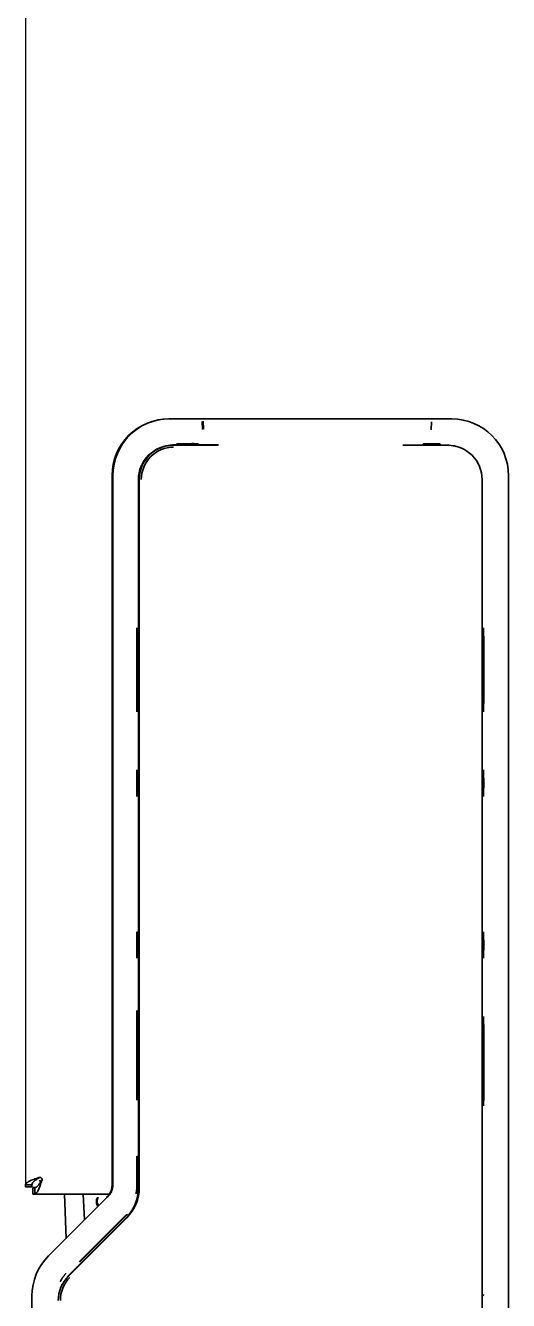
# Model space of a CAD drawing. Header units: inches. Extents: x 786 to 5755, y -850 to 3635.
# Drawn here: x 3395.1 to 3454.8, y -56.6 to 101 of the extents above; entities that cross this region are included whole.
import ezdxf

# ---------------------------------------------------------------- set-up
doc = ezdxf.new("R2010")
doc.units = ezdxf.units.IN
doc.layers.add('1', color=7, linetype='Continuous', true_color=0xffffff)

msp = doc.modelspace()

# ---------------------------------------------------------------- linework, layer by layer
at = {"color": 7}
msp.add_line((3395.09, 957.27), (3395.09, -42.49), dxfattribs=at)
at = {"layer": '1', "color": 7, "linetype": 'Continuous', "lineweight": 35}
for p, q in [((3412.79, 52.39), (3413.4, 52.39)), ((3412.89, 52.41), (3413.5, 52.41)), ((3415.27, 52.39), (3416.91, 52.39)), ((3415.38, 52.41), (3417.01, 52.41)), ((3416.97, 51.1), (3416.92, 52.1)), ((3417.07, 51.13), (3417.03, 52.13)), ((3418.79, 52.39), (3441.78, 52.39)), ((3443.66, 52.39), (3445.3, 52.39)), ((3445.23, 51.03), (3445.28, 52.02)), ((3447.17, 52.39), (3447.79, 52.39)), ((3412.37, 49.04), (3412.27, 49.01)), ((3412.48, 49.06), (3412.37, 49.04)), ((3417.95, 49.16), (3413.4, 49.16)), ((3418.06, 49.19), (3413.51, 49.19)), ((3414.91, 49.32), (3415.55, 49.32)), ((3415.02, 49.34), (3415.65, 49.34)), ((3416.3, 49.3), (3416.44, 49.16)), ((3416.4, 49.33), (3416.54, 49.19)), ((3447.17, 49.16), (3442.62, 49.16)), ((3444.13, 49.16), (3444.27, 49.3)), ((3445.02, 49.32), (3445.55, 49.32)), ((3446.3, 49.3), (3446.44, 49.16)), ((3448.3, 49.01), (3448.2, 49.04)), ((3405.79, -31.64), (3405.79, 45.39)), ((3405.89, -31.62), (3405.89, 45.41)), ((3409.04, 44.89), (3409.04, -42.64)), ((3409.15, 44.91), (3409.15, -42.61)), ((3451.53, -135.11), (3451.53, 44.89)), ((3454.79, 45.39), (3454.79, -31.64)), ((3408.85, 17.35), (3408.85, 25.42)), ((3408.96, 17.38), (3408.96, 25.44)), ((3451.72, 25.42), (3451.72, 17.35)), ((3408.85, 6.89), (3408.85, 7.88)), ((3451.72, 7.88), (3451.72, 6.89)), ((3408.85, -13.11), (3408.85, -12.12)), ((3408.96, -13.09), (3408.96, -12.09)), ((3451.72, -12.12), (3451.72, -13.11)), ((3451.72, -22.58), (3451.72, -27.03)), ((3408.85, -30.65), (3408.85, -26.2)), ((3408.96, -30.62), (3408.96, -26.17)), ((3405.79, -40.25), (3405.79, -35.18)), ((3405.89, -40.22), (3405.89, -35.15)), ((3454.79, -35.18), (3454.79, -40.25)), ((3408.85, -42.09), (3408.85, -39.86)), ((3408.96, -42.07), (3408.96, -39.83)), ((3395.09, -42.49), (3395.09, -42.25)), ((3395.89, -42.49), (3395.09, -42.49)), ((3395.89, -42.49), (3395.89, -42.25)), ((3396.23, -42.59), (3395.99, -42.59)), ((3395.99, -42.59), (3395.99, -43.39)), ((3396.23, -43.39), (3395.99, -43.39)), ((3405.51, -43.39), (3395.99, -43.39)), ((3397.94, -51.04), (3405.22, -43.76)), ((3400.11, -48.87), (3399.92, -43.39)), ((3402.23, -43.39), (3402.4, -46.58)), ((3409.03, -42.98), (3408.89, -43.12)), ((3409.14, -42.95), (3409, -43.09)), ((3409.15, -42.61), (3409.15, -42.61)), ((3454.79, -43.79), (3454.79, -135.61)), ((3407.5, -46.36), (3400.29, -53.57)), ((3407.61, -46.33), (3400.39, -53.55)), ((3401.72, -51.79), (3407.57, -45.93)), ((3401.82, -51.76), (3407.68, -45.9)), ((3395.89, -135.59), (3395.89, -55.99))]:
    msp.add_line(p, q, dxfattribs=at)
for centre, radius, start, end in [((3412.79, 45.39), 7, 90, 180), ((3412.89, 45.41), 7, 90, 180), ((3447.79, 45.39), 7, 0, 90), ((3398.39, -40.79), 1.8, 210.1359, 217.7142), ((3396.89, -41.59), 0.25, 0, 90), ((3403.79, -42.64), 5.26, 315, 0), ((3403.89, -42.61), 5.26, 315, 0), ((3402.89, -55.99), 7, 135, 180)]:
    msp.add_arc(centre, radius, start, end, dxfattribs=at)
for centre, major_axis, ratio, start_param, end_param in [((3413.3, 44.89), (4.13, 1.03), 0.999429, 1.325755, 2.896856), ((3413.4, 44.91), (4.13, 1.03), 0.999429, 1.325755, 2.896856), ((3413.4, 44.91), (-3.88, -0.97), 0.999353, 4.467348, 6.038448), ((3413.4, 44.91), (4.12, 1.03), 0.999581, 1.325755, 1.570798), ((3413.51, 44.94), (4.12, 1.03), 0.999581, 1.325755, 1.570798), ((3415.55, 49.3), (0.75, 0), 0.017455, 0.017453, 1.570796), ((3415.65, 49.33), (0.75, 0), 0.017455, 0.017453, 1.570796), ((3445.02, 49.3), (0.75, 0), 0.017455, 1.570796, 3.124139), ((3445.55, 49.3), (0.75, 0), 0.017455, 0.017453, 1.570796), ((3447.17, 44.91), (-4.12, 1.03), 0.999581, 4.712388, 4.95743), ((3447.27, 44.89), (-4.13, 1.03), 0.999429, 3.386329, 4.95743), ((3409.27, -20.73), (0.37, -0.151), 0.998935, 3.529487, 4.49285), ((3409.38, -20.7), (0.37, -0.151), 0.998935, 3.529487, 4.49285), ((3451.3, -32.5), (-0.37, 0.151), 0.998935, 3.529487, 4.49285), ((3408.87, -42.08), (0, 1.06), 0.012341, 1.58314, 1.794348), ((3408.97, -42.05), (0, 1.06), 0.012341, 1.58314, 1.794348), ((3403.4, -56.55), (-3.93, 1.63), 0.99937, 5.890739, 6.675632), ((3403.4, -56.55), (-3.7, 1.53), 0.999286, 5.890739, 6.675632)]:
    msp.add_ellipse(centre, major_axis=major_axis, ratio=ratio, start_param=start_param, end_param=end_param, dxfattribs=at)
for points, knots in [([(3413.4, 52.39), (3413.8, 52.39), (3414.21, 52.39), (3414.88, 52.39), (3415.13, 52.39), (3415.27, 52.39)], [0, 0, 0, 0, 0.5, 0.5, 1, 1, 1, 1]), ([(3413.5, 52.41), (3413.91, 52.41), (3414.31, 52.41), (3414.98, 52.41), (3415.24, 52.41), (3415.38, 52.41)], [0, 0, 0, 0, 0.5, 0.5, 1, 1, 1, 1]), ([(3416.91, 52.39), (3417.05, 52.39), (3417.3, 52.39), (3417.98, 52.39), (3418.38, 52.39), (3418.79, 52.39)], [0, 0, 0, 0, 0.5, 0.5, 1, 1, 1, 1]), ([(3417.01, 52.41), (3417.15, 52.41), (3417.41, 52.41), (3418.08, 52.41), (3418.48, 52.41), (3418.89, 52.41)], [0, 0, 0, 0, 0.5, 0.5, 1, 1, 1, 1]), ([(3441.78, 52.39), (3442.19, 52.39), (3442.59, 52.39), (3443.27, 52.39), (3443.52, 52.39), (3443.66, 52.39)], [0, 0, 0, 0, 0.5, 0.5, 1, 1, 1, 1]), ([(3413.77, 49.3), (3413.78, 49.3), (3413.79, 49.3), (3413.81, 49.3), (3413.84, 49.3), (3413.87, 49.3), (3413.92, 49.31), (3413.96, 49.31), (3414.04, 49.31), (3414.08, 49.31), (3414.15, 49.31), (3414.17, 49.31), (3414.22, 49.31), (3414.24, 49.31), (3414.31, 49.31), (3414.36, 49.31), (3414.43, 49.31), (3414.47, 49.31), (3414.51, 49.31), (3414.54, 49.31), (3414.55, 49.31), (3414.62, 49.31), (3414.68, 49.31), (3414.79, 49.32), (3414.85, 49.32), (3414.91, 49.32)], [0, 0, 0, 0, 0.03125, 0.03125, 0.0625, 0.125, 0.125, 0.25, 0.25, 0.375, 0.375, 0.4375, 0.4375, 0.5, 0.5, 0.625, 0.625, 0.6875, 0.71875, 0.71875, 0.75, 0.75, 0.875, 0.875, 1, 1, 1, 1]), ([(3413.88, 49.33), (3413.89, 49.33), (3413.9, 49.33), (3413.91, 49.33), (3413.94, 49.33), (3413.97, 49.33), (3414.03, 49.33), (3414.07, 49.33), (3414.15, 49.33), (3414.19, 49.33), (3414.25, 49.34), (3414.27, 49.34), (3414.32, 49.34), (3414.34, 49.34), (3414.41, 49.34), (3414.46, 49.34), (3414.54, 49.34), (3414.58, 49.34), (3414.62, 49.34), (3414.65, 49.34), (3414.66, 49.34), (3414.73, 49.34), (3414.78, 49.34), (3414.9, 49.34), (3414.96, 49.34), (3415.02, 49.34)], [0, 0, 0, 0, 0.03125, 0.03125, 0.0625, 0.125, 0.125, 0.25, 0.25, 0.375, 0.375, 0.4375, 0.4375, 0.5, 0.5, 0.625, 0.625, 0.6875, 0.71875, 0.71875, 0.75, 0.75, 0.875, 0.875, 1, 1, 1, 1]), ([(3418.83, 49.17), (3418.83, 49.17), (3418.81, 49.17), (3418.79, 49.17), (3418.78, 49.17), (3418.75, 49.17), (3418.74, 49.17), (3418.7, 49.17), (3418.67, 49.17), (3418.6, 49.17), (3418.56, 49.17), (3418.5, 49.17), (3418.47, 49.17), (3418.43, 49.17), (3418.41, 49.17), (3418.34, 49.17), (3418.29, 49.17), (3418.2, 49.17), (3418.13, 49.16), (3418.04, 49.16), (3418, 49.16), (3417.98, 49.16), (3417.96, 49.16), (3417.95, 49.16)], [0, 0, 0, 0, 0.125, 0.125, 0.1875, 0.1875, 0.25, 0.25, 0.375, 0.375, 0.5, 0.5, 0.5625, 0.5625, 0.625, 0.625, 0.75, 0.75, 0.875, 0.9375, 0.96875, 0.96875, 1, 1, 1, 1]), ([(3418.94, 49.2), (3418.93, 49.2), (3418.92, 49.2), (3418.89, 49.2), (3418.88, 49.2), (3418.86, 49.2), (3418.85, 49.2), (3418.8, 49.2), (3418.77, 49.2), (3418.7, 49.2), (3418.66, 49.19), (3418.6, 49.19), (3418.58, 49.19), (3418.54, 49.19), (3418.51, 49.19), (3418.45, 49.19), (3418.4, 49.19), (3418.3, 49.19), (3418.23, 49.19), (3418.14, 49.19), (3418.11, 49.19), (3418.08, 49.19), (3418.07, 49.19), (3418.06, 49.19)], [0, 0, 0, 0, 0.125, 0.125, 0.1875, 0.1875, 0.25, 0.25, 0.375, 0.375, 0.5, 0.5, 0.5625, 0.5625, 0.625, 0.625, 0.75, 0.75, 0.875, 0.9375, 0.96875, 0.96875, 1, 1, 1, 1]), ([(3442.62, 49.16), (3442.61, 49.16), (3442.59, 49.16), (3442.57, 49.16), (3442.53, 49.16), (3442.44, 49.16), (3442.37, 49.17), (3442.28, 49.17), (3442.23, 49.17), (3442.16, 49.17), (3442.14, 49.17), (3442.1, 49.17), (3442.07, 49.17), (3442.01, 49.17), (3441.97, 49.17), (3441.9, 49.17), (3441.87, 49.17), (3441.83, 49.17), (3441.82, 49.17), (3441.79, 49.17), (3441.78, 49.17), (3441.76, 49.17), (3441.74, 49.17), (3441.74, 49.17)], [0, 0, 0, 0, 0.03125, 0.03125, 0.0625, 0.125, 0.25, 0.25, 0.375, 0.375, 0.4375, 0.4375, 0.5, 0.5, 0.625, 0.625, 0.75, 0.75, 0.8125, 0.8125, 0.875, 0.875, 1, 1, 1, 1]), ([(3408.85, 25.42), (3408.85, 25.47), (3408.85, 25.53), (3408.86, 25.65), (3408.86, 25.7), (3408.86, 25.77), (3408.86, 25.79), (3408.86, 25.81), (3408.86, 25.85), (3408.86, 25.89), (3408.86, 25.97), (3408.86, 26.02), (3408.86, 26.09), (3408.86, 26.11), (3408.86, 26.16), (3408.86, 26.18), (3408.86, 26.24), (3408.86, 26.29), (3408.86, 26.37), (3408.86, 26.41), (3408.87, 26.46), (3408.87, 26.49), (3408.87, 26.52), (3408.87, 26.54), (3408.87, 26.55), (3408.87, 26.56)], [0, 0, 0, 0, 0.125, 0.125, 0.25, 0.25, 0.28125, 0.28125, 0.3125, 0.375, 0.375, 0.5, 0.5, 0.5625, 0.5625, 0.625, 0.625, 0.75, 0.75, 0.875, 0.875, 0.9375, 0.96875, 0.96875, 1, 1, 1, 1]), ([(3408.96, 25.44), (3408.96, 25.5), (3408.96, 25.56), (3408.96, 25.67), (3408.96, 25.73), (3408.96, 25.8), (3408.96, 25.81), (3408.96, 25.84), (3408.96, 25.88), (3408.96, 25.92), (3408.96, 26), (3408.96, 26.04), (3408.96, 26.12), (3408.96, 26.14), (3408.96, 26.18), (3408.97, 26.21), (3408.97, 26.27), (3408.97, 26.31), (3408.97, 26.39), (3408.97, 26.43), (3408.97, 26.49), (3408.97, 26.52), (3408.97, 26.54), (3408.97, 26.56), (3408.97, 26.57), (3408.97, 26.58)], [0, 0, 0, 0, 0.125, 0.125, 0.25, 0.25, 0.28125, 0.28125, 0.3125, 0.375, 0.375, 0.5, 0.5, 0.5625, 0.5625, 0.625, 0.625, 0.75, 0.75, 0.875, 0.875, 0.9375, 0.96875, 0.96875, 1, 1, 1, 1]), ([(3451.7, 26.56), (3451.7, 26.55), (3451.7, 26.54), (3451.7, 26.52), (3451.7, 26.49), (3451.7, 26.46), (3451.71, 26.41), (3451.71, 26.37), (3451.71, 26.29), (3451.71, 26.24), (3451.71, 26.18), (3451.71, 26.16), (3451.71, 26.11), (3451.71, 26.09), (3451.71, 26.02), (3451.71, 25.97), (3451.71, 25.89), (3451.71, 25.85), (3451.71, 25.81), (3451.71, 25.79), (3451.71, 25.77), (3451.71, 25.7), (3451.71, 25.65), (3451.72, 25.53), (3451.72, 25.47), (3451.72, 25.42)], [0, 0, 0, 0, 0.03125, 0.03125, 0.0625, 0.125, 0.125, 0.25, 0.25, 0.375, 0.375, 0.4375, 0.4375, 0.5, 0.5, 0.625, 0.625, 0.6875, 0.71875, 0.71875, 0.75, 0.75, 0.875, 0.875, 1, 1, 1, 1]), ([(3408.87, 16.21), (3408.87, 16.22), (3408.87, 16.23), (3408.87, 16.25), (3408.87, 16.28), (3408.87, 16.31), (3408.86, 16.37), (3408.86, 16.4), (3408.86, 16.48), (3408.86, 16.53), (3408.86, 16.59), (3408.86, 16.61), (3408.86, 16.66), (3408.86, 16.68), (3408.86, 16.75), (3408.86, 16.8), (3408.86, 16.88), (3408.86, 16.92), (3408.86, 16.96), (3408.86, 16.98), (3408.86, 17), (3408.86, 17.07), (3408.86, 17.12), (3408.85, 17.24), (3408.85, 17.3), (3408.85, 17.35)], [0, 0, 0, 0, 0.03125, 0.03125, 0.0625, 0.125, 0.125, 0.25, 0.25, 0.375, 0.375, 0.4375, 0.4375, 0.5, 0.5, 0.625, 0.625, 0.6875, 0.71875, 0.71875, 0.75, 0.75, 0.875, 0.875, 1, 1, 1, 1]), ([(3451.72, 17.35), (3451.72, 17.3), (3451.72, 17.24), (3451.71, 17.12), (3451.71, 17.07), (3451.71, 17), (3451.71, 16.98), (3451.71, 16.96), (3451.71, 16.92), (3451.71, 16.88), (3451.71, 16.8), (3451.71, 16.75), (3451.71, 16.68), (3451.71, 16.66), (3451.71, 16.61), (3451.71, 16.59), (3451.71, 16.53), (3451.71, 16.48), (3451.71, 16.4), (3451.71, 16.37), (3451.7, 16.31), (3451.7, 16.28), (3451.7, 16.25), (3451.7, 16.23), (3451.7, 16.22), (3451.7, 16.21)], [0, 0, 0, 0, 0.125, 0.125, 0.25, 0.25, 0.28125, 0.28125, 0.3125, 0.375, 0.375, 0.5, 0.5, 0.5625, 0.5625, 0.625, 0.625, 0.75, 0.75, 0.875, 0.875, 0.9375, 0.96875, 0.96875, 1, 1, 1, 1]), ([(3408.85, 7.88), (3408.85, 7.94), (3408.85, 8), (3408.86, 8.12), (3408.86, 8.17), (3408.86, 8.24), (3408.86, 8.25), (3408.86, 8.28), (3408.86, 8.32), (3408.86, 8.36), (3408.86, 8.44), (3408.86, 8.49), (3408.86, 8.56), (3408.86, 8.58), (3408.86, 8.63), (3408.86, 8.65), (3408.86, 8.71), (3408.86, 8.75), (3408.86, 8.83), (3408.86, 8.87), (3408.87, 8.93), (3408.87, 8.96), (3408.87, 8.99), (3408.87, 9), (3408.87, 9.01), (3408.87, 9.02)], [0, 0, 0, 0, 0.125, 0.125, 0.25, 0.25, 0.28125, 0.28125, 0.3125, 0.375, 0.375, 0.5, 0.5, 0.5625, 0.5625, 0.625, 0.625, 0.75, 0.75, 0.875, 0.875, 0.9375, 0.96875, 0.96875, 1, 1, 1, 1]), ([(3451.7, 9.02), (3451.7, 9.01), (3451.7, 9), (3451.7, 8.99), (3451.7, 8.96), (3451.7, 8.93), (3451.71, 8.87), (3451.71, 8.83), (3451.71, 8.75), (3451.71, 8.71), (3451.71, 8.65), (3451.71, 8.63), (3451.71, 8.58), (3451.71, 8.56), (3451.71, 8.49), (3451.71, 8.44), (3451.71, 8.36), (3451.71, 8.32), (3451.71, 8.28), (3451.71, 8.25), (3451.71, 8.24), (3451.71, 8.17), (3451.71, 8.12), (3451.72, 8), (3451.72, 7.94), (3451.72, 7.88)], [0, 0, 0, 0, 0.03125, 0.03125, 0.0625, 0.125, 0.125, 0.25, 0.25, 0.375, 0.375, 0.4375, 0.4375, 0.5, 0.5, 0.625, 0.625, 0.6875, 0.71875, 0.71875, 0.75, 0.75, 0.875, 0.875, 1, 1, 1, 1]), ([(3408.87, 5.75), (3408.87, 5.76), (3408.87, 5.77), (3408.87, 5.78), (3408.87, 5.81), (3408.87, 5.84), (3408.86, 5.9), (3408.86, 5.94), (3408.86, 6.02), (3408.86, 6.06), (3408.86, 6.12), (3408.86, 6.15), (3408.86, 6.19), (3408.86, 6.21), (3408.86, 6.28), (3408.86, 6.33), (3408.86, 6.41), (3408.86, 6.45), (3408.86, 6.49), (3408.86, 6.52), (3408.86, 6.53), (3408.86, 6.6), (3408.86, 6.66), (3408.85, 6.77), (3408.85, 6.83), (3408.85, 6.89)], [0, 0, 0, 0, 0.03125, 0.03125, 0.0625, 0.125, 0.125, 0.25, 0.25, 0.375, 0.375, 0.4375, 0.4375, 0.5, 0.5, 0.625, 0.625, 0.6875, 0.71875, 0.71875, 0.75, 0.75, 0.875, 0.875, 1, 1, 1, 1]), ([(3408.97, 5.77), (3408.97, 5.78), (3408.97, 5.79), (3408.97, 5.81), (3408.97, 5.84), (3408.97, 5.87), (3408.97, 5.92), (3408.97, 5.96), (3408.97, 6.04), (3408.97, 6.08), (3408.97, 6.15), (3408.96, 6.17), (3408.96, 6.22), (3408.96, 6.24), (3408.96, 6.31), (3408.96, 6.36), (3408.96, 6.44), (3408.96, 6.47), (3408.96, 6.52), (3408.96, 6.54), (3408.96, 6.56), (3408.96, 6.63), (3408.96, 6.68), (3408.96, 6.8), (3408.96, 6.85), (3408.96, 6.91)], [0, 0, 0, 0, 0.03125, 0.03125, 0.0625, 0.125, 0.125, 0.25, 0.25, 0.375, 0.375, 0.4375, 0.4375, 0.5, 0.5, 0.625, 0.625, 0.6875, 0.71875, 0.71875, 0.75, 0.75, 0.875, 0.875, 1, 1, 1, 1]), ([(3451.72, 6.89), (3451.72, 6.83), (3451.72, 6.77), (3451.71, 6.66), (3451.71, 6.6), (3451.71, 6.53), (3451.71, 6.52), (3451.71, 6.49), (3451.71, 6.45), (3451.71, 6.41), (3451.71, 6.33), (3451.71, 6.28), (3451.71, 6.21), (3451.71, 6.19), (3451.71, 6.15), (3451.71, 6.12), (3451.71, 6.06), (3451.71, 6.02), (3451.71, 5.94), (3451.71, 5.9), (3451.7, 5.84), (3451.7, 5.81), (3451.7, 5.78), (3451.7, 5.77), (3451.7, 5.76), (3451.7, 5.75)], [0, 0, 0, 0, 0.125, 0.125, 0.25, 0.25, 0.28125, 0.28125, 0.3125, 0.375, 0.375, 0.5, 0.5, 0.5625, 0.5625, 0.625, 0.625, 0.75, 0.75, 0.875, 0.875, 0.9375, 0.96875, 0.96875, 1, 1, 1, 1]), ([(3408.85, -12.12), (3408.85, -12.06), (3408.85, -12), (3408.86, -11.88), (3408.86, -11.83), (3408.86, -11.76), (3408.86, -11.75), (3408.86, -11.72), (3408.86, -11.68), (3408.86, -11.64), (3408.86, -11.56), (3408.86, -11.51), (3408.86, -11.44), (3408.86, -11.42), (3408.86, -11.37), (3408.86, -11.35), (3408.86, -11.29), (3408.86, -11.25), (3408.86, -11.17), (3408.86, -11.13), (3408.87, -11.07), (3408.87, -11.04), (3408.87, -11.01), (3408.87, -11), (3408.87, -10.99), (3408.87, -10.98)], [0, 0, 0, 0, 0.125, 0.125, 0.25, 0.25, 0.28125, 0.28125, 0.3125, 0.375, 0.375, 0.5, 0.5, 0.5625, 0.5625, 0.625, 0.625, 0.75, 0.75, 0.875, 0.875, 0.9375, 0.96875, 0.96875, 1, 1, 1, 1]), ([(3408.96, -12.09), (3408.96, -12.03), (3408.96, -11.97), (3408.96, -11.86), (3408.96, -11.8), (3408.96, -11.73), (3408.96, -11.72), (3408.96, -11.69), (3408.96, -11.65), (3408.96, -11.61), (3408.96, -11.54), (3408.96, -11.49), (3408.96, -11.42), (3408.96, -11.39), (3408.96, -11.35), (3408.97, -11.33), (3408.97, -11.26), (3408.97, -11.22), (3408.97, -11.14), (3408.97, -11.1), (3408.97, -11.04), (3408.97, -11.02), (3408.97, -10.99), (3408.97, -10.97), (3408.97, -10.96), (3408.97, -10.95)], [0, 0, 0, 0, 0.125, 0.125, 0.25, 0.25, 0.28125, 0.28125, 0.3125, 0.375, 0.375, 0.5, 0.5, 0.5625, 0.5625, 0.625, 0.625, 0.75, 0.75, 0.875, 0.875, 0.9375, 0.96875, 0.96875, 1, 1, 1, 1]), ([(3451.7, -10.98), (3451.7, -10.99), (3451.7, -11), (3451.7, -11.01), (3451.7, -11.04), (3451.7, -11.07), (3451.71, -11.13), (3451.71, -11.17), (3451.71, -11.25), (3451.71, -11.29), (3451.71, -11.35), (3451.71, -11.37), (3451.71, -11.42), (3451.71, -11.44), (3451.71, -11.51), (3451.71, -11.56), (3451.71, -11.64), (3451.71, -11.68), (3451.71, -11.72), (3451.71, -11.75), (3451.71, -11.76), (3451.71, -11.83), (3451.71, -11.88), (3451.72, -12), (3451.72, -12.06), (3451.72, -12.12)], [0, 0, 0, 0, 0.03125, 0.03125, 0.0625, 0.125, 0.125, 0.25, 0.25, 0.375, 0.375, 0.4375, 0.4375, 0.5, 0.5, 0.625, 0.625, 0.6875, 0.71875, 0.71875, 0.75, 0.75, 0.875, 0.875, 1, 1, 1, 1]), ([(3408.87, -14.25), (3408.87, -14.24), (3408.87, -14.23), (3408.87, -14.22), (3408.87, -14.19), (3408.87, -14.16), (3408.86, -14.1), (3408.86, -14.06), (3408.86, -13.98), (3408.86, -13.94), (3408.86, -13.88), (3408.86, -13.85), (3408.86, -13.81), (3408.86, -13.79), (3408.86, -13.72), (3408.86, -13.67), (3408.86, -13.59), (3408.86, -13.55), (3408.86, -13.51), (3408.86, -13.48), (3408.86, -13.47), (3408.86, -13.4), (3408.86, -13.34), (3408.85, -13.23), (3408.85, -13.17), (3408.85, -13.11)], [0, 0, 0, 0, 0.03125, 0.03125, 0.0625, 0.125, 0.125, 0.25, 0.25, 0.375, 0.375, 0.4375, 0.4375, 0.5, 0.5, 0.625, 0.625, 0.6875, 0.71875, 0.71875, 0.75, 0.75, 0.875, 0.875, 1, 1, 1, 1]), ([(3408.97, -14.23), (3408.97, -14.22), (3408.97, -14.21), (3408.97, -14.19), (3408.97, -14.16), (3408.97, -14.13), (3408.97, -14.08), (3408.97, -14.04), (3408.97, -13.96), (3408.97, -13.92), (3408.97, -13.85), (3408.96, -13.83), (3408.96, -13.78), (3408.96, -13.76), (3408.96, -13.69), (3408.96, -13.64), (3408.96, -13.56), (3408.96, -13.53), (3408.96, -13.48), (3408.96, -13.46), (3408.96, -13.44), (3408.96, -13.37), (3408.96, -13.32), (3408.96, -13.2), (3408.96, -13.15), (3408.96, -13.09)], [0, 0, 0, 0, 0.03125, 0.03125, 0.0625, 0.125, 0.125, 0.25, 0.25, 0.375, 0.375, 0.4375, 0.4375, 0.5, 0.5, 0.625, 0.625, 0.6875, 0.71875, 0.71875, 0.75, 0.75, 0.875, 0.875, 1, 1, 1, 1]), ([(3451.72, -13.11), (3451.72, -13.17), (3451.72, -13.23), (3451.71, -13.34), (3451.71, -13.4), (3451.71, -13.47), (3451.71, -13.48), (3451.71, -13.51), (3451.71, -13.55), (3451.71, -13.59), (3451.71, -13.67), (3451.71, -13.72), (3451.71, -13.79), (3451.71, -13.81), (3451.71, -13.85), (3451.71, -13.88), (3451.71, -13.94), (3451.71, -13.98), (3451.71, -14.06), (3451.71, -14.1), (3451.7, -14.16), (3451.7, -14.19), (3451.7, -14.22), (3451.7, -14.23), (3451.7, -14.24), (3451.7, -14.25)], [0, 0, 0, 0, 0.125, 0.125, 0.25, 0.25, 0.28125, 0.28125, 0.3125, 0.375, 0.375, 0.5, 0.5, 0.5625, 0.5625, 0.625, 0.625, 0.75, 0.75, 0.875, 0.875, 0.9375, 0.96875, 0.96875, 1, 1, 1, 1]), ([(3408.85, -26.2), (3408.85, -26.07), (3408.85, -25.94), (3408.85, -25.69), (3408.85, -25.56), (3408.85, -25.18), (3408.85, -24.93), (3408.85, -24.43), (3408.85, -24.17), (3408.85, -23.79), (3408.85, -23.67), (3408.85, -23.47), (3408.85, -23.41), (3408.85, -23.28), (3408.85, -23.22), (3408.85, -23.03), (3408.85, -22.9), (3408.85, -22.65), (3408.85, -22.52), (3408.85, -22.33), (3408.85, -22.27), (3408.85, -22.17), (3408.85, -22.14), (3408.85, -22.08), (3408.85, -22.05), (3408.85, -21.89), (3408.85, -21.77), (3408.85, -21.6), (3408.85, -21.54), (3408.85, -21.45), (3408.85, -21.43), (3408.85, -21.37), (3408.86, -21.34), (3408.86, -21.26), (3408.86, -21.21), (3408.86, -21.12), (3408.86, -21.07), (3408.86, -21.02), (3408.86, -21), (3408.86, -20.98), (3408.86, -20.95), (3408.86, -20.92), (3408.86, -20.87), (3408.86, -20.84), (3408.87, -20.81), (3408.87, -20.8), (3408.87, -20.79), (3408.87, -20.77), (3408.87, -20.76), (3408.87, -20.74), (3408.87, -20.73), (3408.87, -20.73)], [0, 0, 0, 0, 0.0625, 0.0625, 0.125, 0.125, 0.25, 0.25, 0.375, 0.375, 0.4375, 0.4375, 0.46875, 0.46875, 0.5, 0.5, 0.5625, 0.5625, 0.625, 0.625, 0.65625, 0.65625, 0.671875, 0.671875, 0.6875, 0.6875, 0.75, 0.75, 0.78125, 0.78125, 0.796875, 0.796875, 0.8125, 0.8125, 0.84375, 0.84375, 0.875, 0.875, 0.882813, 0.882813, 0.890625, 0.90625, 0.90625, 0.9375, 0.9375, 0.945313, 0.945313, 0.953125, 0.96875, 0.96875, 1, 1, 1, 1]), ([(3408.96, -26.17), (3408.96, -26.04), (3408.96, -25.92), (3408.96, -25.66), (3408.96, -25.54), (3408.96, -25.16), (3408.96, -24.9), (3408.96, -24.4), (3408.95, -24.15), (3408.95, -23.77), (3408.95, -23.64), (3408.95, -23.45), (3408.95, -23.38), (3408.95, -23.26), (3408.95, -23.19), (3408.95, -23), (3408.95, -22.87), (3408.95, -22.62), (3408.95, -22.49), (3408.95, -22.3), (3408.95, -22.24), (3408.95, -22.15), (3408.95, -22.12), (3408.95, -22.05), (3408.95, -22.02), (3408.96, -21.87), (3408.96, -21.75), (3408.96, -21.57), (3408.96, -21.51), (3408.96, -21.43), (3408.96, -21.4), (3408.96, -21.34), (3408.96, -21.32), (3408.96, -21.24), (3408.96, -21.19), (3408.96, -21.09), (3408.96, -21.04), (3408.96, -20.99), (3408.96, -20.98), (3408.97, -20.96), (3408.97, -20.93), (3408.97, -20.9), (3408.97, -20.85), (3408.97, -20.81), (3408.97, -20.78), (3408.97, -20.78), (3408.97, -20.76), (3408.97, -20.75), (3408.97, -20.73), (3408.97, -20.71), (3408.98, -20.7), (3408.98, -20.7)], [0, 0, 0, 0, 0.0625, 0.0625, 0.125, 0.125, 0.25, 0.25, 0.375, 0.375, 0.4375, 0.4375, 0.46875, 0.46875, 0.5, 0.5, 0.5625, 0.5625, 0.625, 0.625, 0.65625, 0.65625, 0.671875, 0.671875, 0.6875, 0.6875, 0.75, 0.75, 0.78125, 0.78125, 0.796875, 0.796875, 0.8125, 0.8125, 0.84375, 0.84375, 0.875, 0.875, 0.882813, 0.882813, 0.890625, 0.90625, 0.90625, 0.9375, 0.9375, 0.945313, 0.945313, 0.953125, 0.96875, 0.96875, 1, 1, 1, 1]), ([(3451.53, -21.37), (3451.53, -21.38), (3451.53, -21.39), (3451.56, -21.5), (3451.59, -21.6), (3451.62, -21.7)], [0, 0, 0, 0, 0.058602, 0.058602, 1, 1, 1, 1]), ([(3451.53, -21.94), (3451.54, -21.93), (3451.54, -21.92), (3451.55, -21.89), (3451.55, -21.89), (3451.56, -21.87), (3451.56, -21.86), (3451.57, -21.84), (3451.57, -21.82), (3451.58, -21.79), (3451.59, -21.78), (3451.6, -21.76), (3451.6, -21.75), (3451.6, -21.74)], [0, 0, 0, 0, 0.156607, 0.156607, 0.262032, 0.262032, 0.367456, 0.367456, 0.578304, 0.578304, 0.789152, 0.789152, 1, 1, 1, 1]), ([(3451.62, -21.7), (3451.62, -21.7), (3451.62, -21.71), (3451.61, -21.72), (3451.61, -21.73), (3451.6, -21.74)], [0, 0, 0, 0, 0.5, 0.5, 1, 1, 1, 1]), ([(3451.7, -21.44), (3451.7, -21.45), (3451.7, -21.46), (3451.7, -21.48), (3451.7, -21.51), (3451.7, -21.54), (3451.71, -21.59), (3451.71, -21.63), (3451.71, -21.71), (3451.71, -21.76), (3451.71, -21.82), (3451.71, -21.84), (3451.71, -21.89), (3451.71, -21.91), (3451.71, -21.98), (3451.71, -22.03), (3451.71, -22.11), (3451.71, -22.15), (3451.71, -22.19), (3451.71, -22.21), (3451.71, -22.23), (3451.71, -22.3), (3451.71, -22.35), (3451.72, -22.47), (3451.72, -22.53), (3451.72, -22.58)], [0, 0, 0, 0, 0.03125, 0.03125, 0.0625, 0.125, 0.125, 0.25, 0.25, 0.375, 0.375, 0.4375, 0.4375, 0.5, 0.5, 0.625, 0.625, 0.6875, 0.71875, 0.71875, 0.75, 0.75, 0.875, 0.875, 1, 1, 1, 1]), ([(3451.72, -27.03), (3451.72, -27.16), (3451.72, -27.29), (3451.72, -27.54), (3451.72, -27.67), (3451.72, -28.05), (3451.72, -28.3), (3451.72, -28.8), (3451.72, -29.06), (3451.72, -29.44), (3451.72, -29.56), (3451.72, -29.76), (3451.72, -29.82), (3451.72, -29.95), (3451.72, -30.01), (3451.72, -30.2), (3451.72, -30.33), (3451.72, -30.58), (3451.72, -30.71), (3451.72, -30.9), (3451.72, -30.96), (3451.72, -31.06), (3451.72, -31.09), (3451.72, -31.15), (3451.72, -31.18), (3451.72, -31.34), (3451.72, -31.46), (3451.72, -31.63), (3451.72, -31.69), (3451.72, -31.78), (3451.72, -31.8), (3451.72, -31.86), (3451.71, -31.89), (3451.71, -31.97), (3451.71, -32.02), (3451.71, -32.11), (3451.71, -32.16), (3451.71, -32.21), (3451.71, -32.23), (3451.71, -32.25), (3451.71, -32.28), (3451.71, -32.3), (3451.71, -32.36), (3451.71, -32.39), (3451.7, -32.42), (3451.7, -32.43), (3451.7, -32.44), (3451.7, -32.46), (3451.7, -32.47), (3451.7, -32.49), (3451.7, -32.5), (3451.7, -32.5)], [0, 0, 0, 0, 0.0625, 0.0625, 0.125, 0.125, 0.25, 0.25, 0.375, 0.375, 0.4375, 0.4375, 0.46875, 0.46875, 0.5, 0.5, 0.5625, 0.5625, 0.625, 0.625, 0.65625, 0.65625, 0.671875, 0.671875, 0.6875, 0.6875, 0.75, 0.75, 0.78125, 0.78125, 0.796875, 0.796875, 0.8125, 0.8125, 0.84375, 0.84375, 0.875, 0.875, 0.882812, 0.882812, 0.890625, 0.90625, 0.90625, 0.9375, 0.9375, 0.945313, 0.945313, 0.953125, 0.96875, 0.96875, 1, 1, 1, 1]), ([(3408.87, -31.79), (3408.87, -31.78), (3408.87, -31.77), (3408.87, -31.75), (3408.87, -31.72), (3408.87, -31.69), (3408.86, -31.63), (3408.86, -31.6), (3408.86, -31.52), (3408.86, -31.47), (3408.86, -31.41), (3408.86, -31.39), (3408.86, -31.34), (3408.86, -31.32), (3408.86, -31.25), (3408.86, -31.2), (3408.86, -31.12), (3408.86, -31.08), (3408.86, -31.04), (3408.86, -31.02), (3408.86, -31), (3408.86, -30.93), (3408.86, -30.88), (3408.85, -30.76), (3408.85, -30.7), (3408.85, -30.65)], [0, 0, 0, 0, 0.03125, 0.03125, 0.0625, 0.125, 0.125, 0.25, 0.25, 0.375, 0.375, 0.4375, 0.4375, 0.5, 0.5, 0.625, 0.625, 0.6875, 0.71875, 0.71875, 0.75, 0.75, 0.875, 0.875, 1, 1, 1, 1]), ([(3408.95, -31.53), (3408.95, -31.52), (3408.95, -31.52), (3408.96, -31.51), (3408.96, -31.5), (3408.97, -31.49)], [0, 0, 0, 0, 0.5, 0.5, 1, 1, 1, 1]), ([(3408.97, -31.76), (3408.97, -31.75), (3408.97, -31.74), (3408.97, -31.72), (3408.97, -31.69), (3408.97, -31.67), (3408.97, -31.61), (3408.97, -31.57), (3408.97, -31.49), (3408.97, -31.45), (3408.97, -31.38), (3408.96, -31.36), (3408.96, -31.32), (3408.96, -31.29), (3408.96, -31.22), (3408.96, -31.17), (3408.96, -31.1), (3408.96, -31.06), (3408.96, -31.02), (3408.96, -30.99), (3408.96, -30.98), (3408.96, -30.91), (3408.96, -30.85), (3408.96, -30.74), (3408.96, -30.68), (3408.96, -30.62)], [0, 0, 0, 0, 0.03125, 0.03125, 0.0625, 0.125, 0.125, 0.25, 0.25, 0.375, 0.375, 0.4375, 0.4375, 0.5, 0.5, 0.625, 0.625, 0.6875, 0.71875, 0.71875, 0.75, 0.75, 0.875, 0.875, 1, 1, 1, 1]), ([(3409.04, -31.29), (3409.03, -31.3), (3409.03, -31.31), (3409.02, -31.34), (3409.02, -31.34), (3409.01, -31.36), (3409.01, -31.37), (3409, -31.39), (3409, -31.41), (3408.99, -31.44), (3408.98, -31.45), (3408.97, -31.47), (3408.97, -31.48), (3408.97, -31.49)], [0, 0, 0, 0, 0.156607, 0.156607, 0.262032, 0.262032, 0.367456, 0.367456, 0.578304, 0.578304, 0.789152, 0.789152, 1, 1, 1, 1]), ([(3409.05, -31.5), (3409.05, -31.5), (3409.05, -31.49), (3409.06, -31.48), (3409.06, -31.47), (3409.07, -31.46)], [0, 0, 0, 0, 0.5, 0.5, 1, 1, 1, 1]), ([(3409.15, -31.83), (3409.15, -31.82), (3409.14, -31.82), (3409.11, -31.71), (3409.08, -31.6), (3409.05, -31.5)], [0, 0, 0, 0, 0.058602, 0.058602, 1, 1, 1, 1]), ([(3409.14, -31.26), (3409.14, -31.27), (3409.13, -31.29), (3409.13, -31.31), (3409.12, -31.32), (3409.12, -31.33), (3409.11, -31.34), (3409.11, -31.37), (3409.1, -31.38), (3409.09, -31.41), (3409.09, -31.42), (3409.08, -31.44), (3409.08, -31.45), (3409.07, -31.46)], [0, 0, 0, 0, 0.156607, 0.156607, 0.262032, 0.262032, 0.367456, 0.367456, 0.578304, 0.578304, 0.789152, 0.789152, 1, 1, 1, 1]), ([(3409.04, -31.86), (3409.04, -31.85), (3409.04, -31.84), (3409.01, -31.73), (3408.98, -31.63), (3408.95, -31.53)], [0, 0, 0, 0, 0.058602, 0.058602, 1, 1, 1, 1]), ([(3408.85, -39.86), (3408.85, -39.8), (3408.85, -39.74), (3408.86, -39.62), (3408.86, -39.57), (3408.86, -39.5), (3408.86, -39.49), (3408.86, -39.46), (3408.86, -39.42), (3408.86, -39.38), (3408.86, -39.3), (3408.86, -39.25), (3408.86, -39.18), (3408.86, -39.16), (3408.86, -39.11), (3408.86, -39.09), (3408.86, -39.03), (3408.86, -38.99), (3408.86, -38.91), (3408.86, -38.87), (3408.87, -38.81), (3408.87, -38.78), (3408.87, -38.75), (3408.87, -38.73), (3408.87, -38.73), (3408.87, -38.72)], [0, 0, 0, 0, 0.125, 0.125, 0.25, 0.25, 0.28125, 0.28125, 0.3125, 0.375, 0.375, 0.5, 0.5, 0.5625, 0.5625, 0.625, 0.625, 0.75, 0.75, 0.875, 0.875, 0.9375, 0.96875, 0.96875, 1, 1, 1, 1]), ([(3408.96, -39.83), (3408.96, -39.77), (3408.96, -39.71), (3408.96, -39.6), (3408.96, -39.54), (3408.96, -39.47), (3408.96, -39.46), (3408.96, -39.43), (3408.96, -39.39), (3408.96, -39.35), (3408.96, -39.28), (3408.96, -39.23), (3408.96, -39.16), (3408.96, -39.13), (3408.96, -39.09), (3408.97, -39.07), (3408.97, -39), (3408.97, -38.96), (3408.97, -38.88), (3408.97, -38.84), (3408.97, -38.78), (3408.97, -38.76), (3408.97, -38.73), (3408.97, -38.71), (3408.97, -38.7), (3408.97, -38.69)], [0, 0, 0, 0, 0.125, 0.125, 0.25, 0.25, 0.28125, 0.28125, 0.3125, 0.375, 0.375, 0.5, 0.5, 0.5625, 0.5625, 0.625, 0.625, 0.75, 0.75, 0.875, 0.875, 0.9375, 0.96875, 0.96875, 1, 1, 1, 1]), ([(3395.09, -42.25), (3395.09, -42.21), (3395.1, -42.17), (3395.14, -42.1), (3395.17, -42.06), (3395.25, -41.99), (3395.3, -41.95), (3395.42, -41.88), (3395.49, -41.84), (3395.64, -41.77), (3395.72, -41.73), (3395.9, -41.66), (3396, -41.62), (3396.2, -41.55), (3396.3, -41.51), (3396.52, -41.44), (3396.63, -41.4), (3396.74, -41.36)], [0, 0, 0, 0, 0.125, 0.125, 0.25, 0.25, 0.375, 0.375, 0.5, 0.5, 0.625, 0.625, 0.75, 0.75, 0.875, 0.875, 1, 1, 1, 1]), ([(3395.89, -42.25), (3395.89, -42.17), (3395.91, -42.1), (3396, -41.95), (3396.07, -41.88), (3396.24, -41.73), (3396.34, -41.66), (3396.56, -41.51), (3396.68, -41.44), (3396.81, -41.36)], [0, 0, 0, 0, 0.25, 0.25, 0.5, 0.5, 0.75, 0.75, 1, 1, 1, 1]), ([(3397.12, -41.67), (3397.04, -41.79), (3396.97, -41.92), (3396.82, -42.14), (3396.75, -42.24), (3396.6, -42.41), (3396.53, -42.48), (3396.38, -42.57), (3396.3, -42.59), (3396.23, -42.59)], [0, 0, 0, 0, 0.25, 0.25, 0.5, 0.5, 0.75, 0.75, 1, 1, 1, 1]), ([(3397.12, -41.74), (3397.08, -41.85), (3397.04, -41.96), (3396.97, -42.17), (3396.93, -42.28), (3396.86, -42.48), (3396.82, -42.58), (3396.75, -42.75), (3396.71, -42.84), (3396.64, -42.99), (3396.6, -43.06), (3396.53, -43.17), (3396.49, -43.22), (3396.42, -43.31), (3396.38, -43.34), (3396.3, -43.38), (3396.27, -43.39), (3396.23, -43.39)], [0, 0, 0, 0, 0.125, 0.125, 0.25, 0.25, 0.375, 0.375, 0.5, 0.5, 0.625, 0.625, 0.75, 0.75, 0.875, 0.875, 1, 1, 1, 1]), ([(3396.74, -41.36), (3396.74, -41.36), (3396.75, -41.36), (3396.76, -41.36), (3396.77, -41.35), (3396.78, -41.35), (3396.79, -41.35), (3396.8, -41.35), (3396.81, -41.34), (3396.82, -41.34), (3396.83, -41.34), (3396.85, -41.34), (3396.86, -41.34), (3396.87, -41.34), (3396.88, -41.34), (3396.89, -41.34), (3396.89, -41.34)], [0, 0, 0, 0, 0.070356, 0.140723, 0.211142, 0.28165, 0.352287, 0.42309, 0.494098, 0.565348, 0.636878, 0.708725, 0.780925, 0.853514, 0.926527, 1, 1, 1, 1]), ([(3397.14, -41.59), (3397.14, -41.59), (3397.14, -41.6), (3397.14, -41.61), (3397.14, -41.62), (3397.14, -41.63), (3397.14, -41.64), (3397.14, -41.65), (3397.13, -41.66), (3397.13, -41.68), (3397.13, -41.69), (3397.13, -41.7), (3397.13, -41.71), (3397.12, -41.72), (3397.12, -41.73), (3397.12, -41.73), (3397.12, -41.74)], [0, 0, 0, 0, 0.073473, 0.146486, 0.219075, 0.291275, 0.363122, 0.434652, 0.505902, 0.57691, 0.647713, 0.71835, 0.788858, 0.859277, 0.929644, 1, 1, 1, 1]), ([(3405.2, -43.7), (3405.23, -43.67), (3405.25, -43.65), (3405.29, -43.6), (3405.31, -43.58), (3405.38, -43.5), (3405.41, -43.45), (3405.52, -43.29), (3405.58, -43.17), (3405.65, -43.02), (3405.66, -42.99), (3405.68, -42.93), (3405.69, -42.9), (3405.72, -42.8), (3405.73, -42.74), (3405.77, -42.55), (3405.78, -42.42), (3405.79, -42.29)], [0, 0, 0, 0, 0.0625, 0.0625, 0.125, 0.125, 0.25, 0.25, 0.5, 0.5, 0.5625, 0.5625, 0.625, 0.625, 0.75, 0.75, 1, 1, 1, 1]), ([(3405.31, -43.67), (3405.33, -43.65), (3405.35, -43.62), (3405.4, -43.57), (3405.42, -43.55), (3405.48, -43.47), (3405.52, -43.42), (3405.63, -43.26), (3405.69, -43.15), (3405.75, -42.99), (3405.76, -42.96), (3405.78, -42.9), (3405.79, -42.87), (3405.82, -42.78), (3405.84, -42.72), (3405.88, -42.53), (3405.89, -42.4), (3405.89, -42.27)], [0, 0, 0, 0, 0.0625, 0.0625, 0.125, 0.125, 0.25, 0.25, 0.5, 0.5, 0.5625, 0.5625, 0.625, 0.625, 0.75, 0.75, 1, 1, 1, 1]), ([(3408.81, -43.03), (3408.81, -43.01), (3408.82, -42.98), (3408.82, -42.93), (3408.82, -42.9), (3408.83, -42.85), (3408.83, -42.82), (3408.84, -42.76), (3408.84, -42.73), (3408.85, -42.64), (3408.85, -42.58), (3408.85, -42.45), (3408.86, -42.38), (3408.86, -42.32)], [0, 0, 0, 0, 0.125, 0.125, 0.25, 0.25, 0.375, 0.375, 0.5, 0.5, 0.75, 0.75, 1, 1, 1, 1]), ([(3408.91, -43.01), (3408.92, -42.98), (3408.92, -42.96), (3408.93, -42.9), (3408.93, -42.88), (3408.94, -42.82), (3408.94, -42.79), (3408.94, -42.73), (3408.95, -42.7), (3408.95, -42.61), (3408.95, -42.55), (3408.96, -42.42), (3408.96, -42.36), (3408.96, -42.29)], [0, 0, 0, 0, 0.125, 0.125, 0.25, 0.25, 0.375, 0.375, 0.5, 0.5, 0.75, 0.75, 1, 1, 1, 1]), ([(3404.02, -44.88), (3403.96, -44.8), (3403.89, -44.64), (3403.84, -44.4), (3403.85, -44.18), (3403.89, -44.02), (3403.93, -43.91), (3403.96, -43.86), (3403.97, -43.84), (3403.97, -43.84)], [0, 0, 0, 0, 0.248987, 0.469752, 0.655922, 0.807805, 0.91802, 0.967371, 1, 1, 1, 1]), ([(3404.12, -44.86), (3404.07, -44.78), (3403.99, -44.62), (3403.94, -44.37), (3403.95, -44.16), (3403.99, -43.99), (3404.04, -43.88), (3404.06, -43.83), (3404.07, -43.82), (3404.07, -43.81)], [0, 0, 0, 0, 0.248987, 0.469752, 0.655922, 0.807805, 0.91802, 0.967371, 1, 1, 1, 1]), ([(3408.76, -43.37), (3408.76, -43.34), (3408.77, -43.31), (3408.78, -43.26), (3408.78, -43.23), (3408.79, -43.15), (3408.8, -43.09), (3408.81, -43.03)], [0, 0, 0, 0, 0.25, 0.25, 0.5, 0.5, 1, 1, 1, 1]), ([(3408.86, -43.34), (3408.87, -43.31), (3408.87, -43.29), (3408.88, -43.23), (3408.89, -43.21), (3408.9, -43.13), (3408.91, -43.07), (3408.91, -43.01)], [0, 0, 0, 0, 0.25, 0.25, 0.5, 0.5, 1, 1, 1, 1]), ([(3399.39, -54.24), (3399.39, -54.24), (3399.39, -54.23), (3399.41, -54.2), (3399.41, -54.19), (3399.42, -54.17), (3399.42, -54.16), (3399.43, -54.15), (3399.43, -54.14), (3399.45, -54.1), (3399.47, -54.06), (3399.51, -53.99), (3399.52, -53.97), (3399.55, -53.92), (3399.57, -53.9), (3399.61, -53.82), (3399.65, -53.76), (3399.71, -53.68), (3399.73, -53.65), (3399.77, -53.59), (3399.82, -53.53), (3399.86, -53.48), (3399.9, -53.43), (3399.91, -53.42), (3399.94, -53.39), (3399.95, -53.37), (3400.01, -53.3), (3400.07, -53.24), (3400.12, -53.19)], [0, 0, 0, 0, 0.125, 0.125, 0.1875, 0.1875, 0.21875, 0.21875, 0.25, 0.25, 0.375, 0.375, 0.4375, 0.4375, 0.5, 0.5, 0.625, 0.625, 0.6875, 0.6875, 0.75, 0.8125, 0.8125, 0.84375, 0.84375, 0.875, 0.875, 1, 1, 1, 1]), ([(3451.71, -55.79), (3451.71, -55.82), (3451.7, -55.86), (3451.67, -55.92), (3451.64, -55.94), (3451.59, -55.99), (3451.56, -56), (3451.53, -56.02)], [0, 0, 0, 0, 0.367428, 0.367428, 0.734855, 0.734855, 1, 1, 1, 1])]:
    msp.add_open_spline(points, degree=3, knots=knots, dxfattribs=at)
for points, degree in [([(3445.3, 52.39), (3445.58, 52.39), (3446.34, 52.39), (3447.17, 52.39)], 3), ([(3405.79, -35.18), (3405.79, -34.25), (3405.79, -32.96), (3405.79, -31.64)], 3), ([(3405.89, -35.15), (3405.89, -34.22), (3405.89, -32.94), (3405.89, -31.62)], 3), ([(3454.79, -31.64), (3454.79, -32.96), (3454.79, -34.25), (3454.79, -35.18)], 3), ([(3405.79, -42.28), (3405.79, -41.52), (3405.79, -40.82), (3405.79, -40.25)], 3), ([(3405.89, -42.25), (3405.89, -41.49), (3405.89, -40.79), (3405.89, -40.22)], 3), ([(3454.79, -40.25), (3454.79, -41.18), (3454.79, -42.47), (3454.79, -43.79)], 3), ([(3395.89, -42.25), (3395.09, -42.25)], 1), ([(3405.79, -42.28), (3405.79, -42.28), (3405.79, -42.29), (3405.79, -42.29)], 3), ([(3405.89, -42.25), (3405.89, -42.26), (3405.89, -42.26), (3405.89, -42.27)], 3), ([(3396.23, -43.39), (3396.23, -42.59)], 1), ([(3405.11, -43.79), (3405.14, -43.76), (3405.17, -43.73), (3405.2, -43.7)], 3), ([(3405.2, -43.7), (3405.2, -43.7), (3405.2, -43.7), (3405.2, -43.7)], 3), ([(3405.22, -43.76), (3405.25, -43.73), (3405.27, -43.71), (3405.3, -43.68)], 3), ([(3405.31, -43.67), (3405.31, -43.67), (3405.3, -43.68), (3405.3, -43.68)], 3)]:
    msp.add_open_spline(points, degree=degree, dxfattribs=at)

doc.saveas('drawing.dxf')
